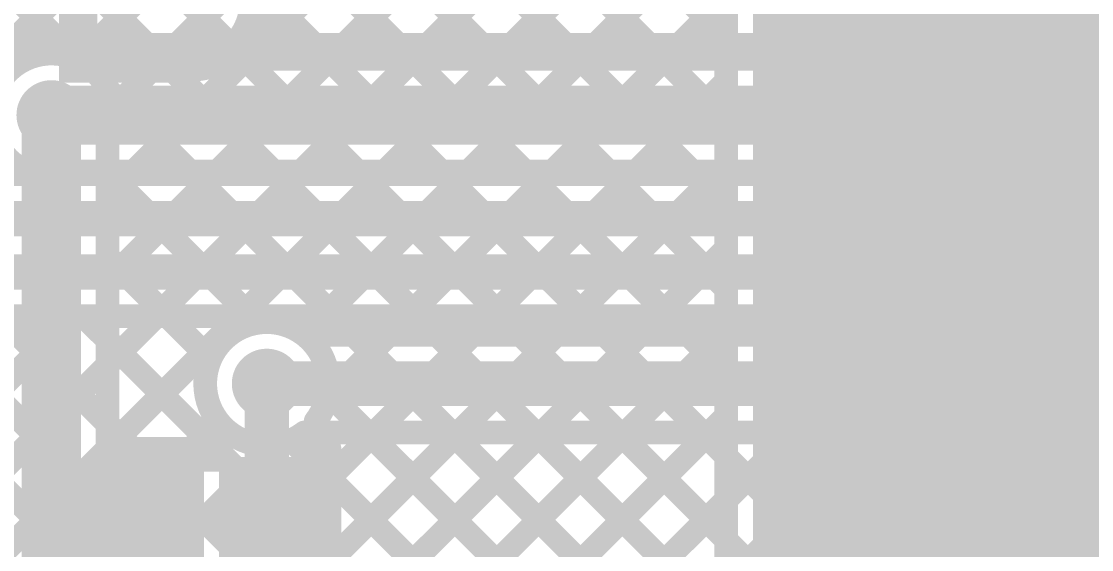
# Model space of a CAD drawing. Header units: millimetres. Extents: x -0.08 to 7.12, y -0.08 to 3.98.
# Drawn here: x 0.5009 to 0.8624, y 2.2141 to 2.3927 of the extents above; entities that cross this region are included whole.
import ezdxf

# ---------------------------------------------------------------- set-up
doc = ezdxf.new("R2010")
doc.units = ezdxf.units.MM
doc.header["$MEASUREMENT"] = 0
for name, color, linetype in [('BottomLayer', 5, 'Continuous'), ('TopLayer', 1, 'Continuous'), ('TopOverlay', 2, 'Continuous'), ('TopPaste', 8, 'Continuous'), ('TopSolder', 216, 'Continuous'), ('ViaHoleLayer', 16, 'Continuous')]:
    doc.layers.add(name, color=color, linetype=linetype)
doc.styles.add('Arial', font='', dxfattribs={"height": 0.2})
doc.styles.get('Arial').set_extended_font_data('Arial')

# ---------------------------------------------------------------- blocks, each defined once
blk = doc.blocks.new('LED_0402_74')
at = {"layer": 'TopLayer'}
for points in [[(-0.03091, 0.01417), (-0.0065, 0.01417), (-0.0065, -0.01417), (-0.03091, -0.01417)], [(0.0065, 0.01417), (0.03091, 0.01417), (0.03091, -0.01417), (0.0065, -0.01417)]]:
    blk.add_hatch(color=1, dxfattribs=at).paths.add_polyline_path(points)
at = {"layer": 'TopOverlay'}
blk.add_hatch(color=2, dxfattribs=at).paths.add_polyline_path([(0.037, -0.02), (0.061, -0.02), (0.061, 0.02), (0.037, 0.02)])
at = {"layer": 'TopPaste'}
for points in [[(-0.03091, 0.01417), (-0.0065, 0.01417), (-0.0065, -0.01417), (-0.03091, -0.01417)], [(0.0065, 0.01417), (0.03091, 0.01417), (0.03091, -0.01417), (0.0065, -0.01417)]]:
    blk.add_hatch(color=8, dxfattribs=at).paths.add_polyline_path(points)
at = {"layer": 'TopSolder'}
for points in [[(-0.03491, 0.01817), (-0.0025, 0.01817), (-0.0025, -0.01817), (-0.03491, -0.01817)], [(0.0025, 0.01817), (0.03491, 0.01817), (0.03491, -0.01817), (0.0025, -0.01817)]]:
    blk.add_hatch(color=216, dxfattribs=at).paths.add_polyline_path(points)
at = {"layer": 'TopOverlay', "const_width": 0.005}
for points in [[(-0.035, 0.018), (-0.035, -0.018)], [(0.037, 0.018), (-0.035, 0.018)], [(0.037, 0.018), (0.037, -0.018)], [(0.037, -0.018), (-0.035, -0.018)]]:
    blk.add_lwpolyline(points, dxfattribs=at)
at = {"layer": 'TopOverlay', "const_width": 0.0025}
for points in [[(-0.03625, 0.018, 1), (-0.03375, 0.018, 1)], [(-0.03625, 0.018, 1), (-0.03375, 0.018, 1)], [(0.03575, 0.018, 1), (0.03825, 0.018, 1)], [(0.03575, 0.018, 1), (0.03825, 0.018, 1)], [(-0.03625, -0.018, 1), (-0.03375, -0.018, 1)], [(-0.03625, -0.018, 1), (-0.03375, -0.018, 1)], [(0.03575, -0.018, 1), (0.03825, -0.018, 1)], [(0.03575, -0.018, 1), (0.03825, -0.018, 1)]]:
    blk.add_lwpolyline(points, format="xyb", close=True, dxfattribs=at)

msp = doc.modelspace()

# ---------------------------------------------------------------- hatches: boundary and pattern name
at = {"layer": 'BottomLayer'}
h = msp.add_hatch(color=5, dxfattribs=at)
edge = h.paths.add_edge_path()
edge.add_arc((0.511, 2.361), 0.01181, 0, 360)
h = msp.add_hatch(color=5, dxfattribs=at)
edge = h.paths.add_edge_path()
edge.add_arc((0.58376, 2.27024), 0.01181, 0, 360)
at = {"layer": 'TopLayer'}
msp.add_hatch(color=1, dxfattribs=at).paths.add_polyline_path([(0.868, 2.097), (0.868, 2.493), (0.748, 2.493), (0.748, 2.097)])
h = msp.add_hatch(color=1, dxfattribs=at)
edge = h.paths.add_edge_path()
edge.add_arc((0.511, 2.361), 0.01181, 0, 360)
h = msp.add_hatch(color=1, dxfattribs=at)
edge = h.paths.add_edge_path()
edge.add_arc((0.58376, 2.27024), 0.01181, 0, 360)
at = {"layer": 'ViaHoleLayer'}
h = msp.add_hatch(color=16, dxfattribs=at)
edge = h.paths.add_edge_path()
edge.add_arc((0.511, 2.361), 0.00591, 0, 360)
h = msp.add_hatch(color=16, dxfattribs=at)
edge = h.paths.add_edge_path()
edge.add_arc((0.58376, 2.27024), 0.00591, 0, 360)

# ---------------------------------------------------------------- linework, layer by layer
at = {"layer": 'BottomLayer'}
for points, const_width in [([(0.81845, 2.39104), (1.65391, 3.2265)], 0.008), ([(0.84896, 2.341), (1.73446, 3.2265)], 0.008), ([(0.82913, 2.38), (1.61234, 3.16321)], 0.008), ([(0.837, 2.361), (1.62931, 3.15331)], 0.02), ([(0.85046, 2.34759), (1.63692, 3.13405)], 0.008), ([(0.83329, 2.40589), (0.84415, 2.39502)], 0.008), ([(0.81915, 2.39174), (0.83001, 2.38088)], 0.008), ([(0.03118, 2.38474), (0.80324, 2.38474)], 0.008), ([(0.51502, 2.38474), (0.51976, 2.38)], 0.008), ([(0.52026, 2.38), (0.52501, 2.38474)], 0.008), ([(0.5433, 2.38474), (0.54805, 2.38)], 0.008), ([(0.54855, 2.38), (0.55329, 2.38474)], 0.008), ([(0.57159, 2.38474), (0.57633, 2.38)], 0.008), ([(0.57683, 2.38), (0.58158, 2.38474)], 0.008), ([(0.59987, 2.38474), (0.60462, 2.38)], 0.008), ([(0.60512, 2.38), (0.60986, 2.38474)], 0.008), ([(0.62816, 2.38474), (0.6329, 2.38)], 0.008), ([(0.6334, 2.38), (0.63814, 2.38474)], 0.008), ([(0.65644, 2.38474), (0.66119, 2.38)], 0.008), ([(0.66168, 2.38), (0.66643, 2.38474)], 0.008), ([(0.68473, 2.38474), (0.68947, 2.38)], 0.008), ([(0.68997, 2.38), (0.69471, 2.38474)], 0.008), ([(0.71301, 2.38474), (0.71775, 2.38)], 0.008), ([(0.71825, 2.38), (0.723, 2.38474)], 0.008), ([(0.74129, 2.38474), (0.74604, 2.38)], 0.008), ([(0.74654, 2.38), (0.75128, 2.38474)], 0.008), ([(0.76958, 2.38474), (0.77432, 2.38)], 0.008), ([(0.77482, 2.38), (0.77957, 2.38474)], 0.008), ([(0.79786, 2.38474), (0.80261, 2.38)], 0.008), ([(0.80311, 2.38), (0.8085, 2.3854)], 0.008), ([(0.51949, 2.38), (0.82913, 2.38)], 0.008), ([(0.511, 2.361), (0.837, 2.361)], 0.02), ([(0.85688, 2.35401), (0.86989, 2.341)], 0.008), ([(0.49962, 2.34358), (0.5022, 2.341)], 0.008), ([(0.354, 2.341), (0.50525, 2.341)], 0.008), ([(0.51675, 2.341), (0.93733, 2.341)], 0.008), ([(0.51949, 2.342), (0.837, 2.342)], 0.008), ([(0.354, 2.326), (0.94354, 2.326)], 0.012), ([(0.392, 2.308), (0.951, 2.308)], 0.012), ([(0.26558, 2.01218), (0.5464, 2.293)], 0.008), ([(0.29386, 2.01218), (0.57468, 2.293)], 0.008), ([(0.374, 2.14888), (0.51812, 2.293)], 0.008), ([(0.39821, 2.293), (0.951, 2.293)], 0.008), ([(0.43706, 2.293), (0.53061, 2.19945)], 0.008), ([(0.46534, 2.293), (0.55312, 2.20522)], 0.008), ([(0.49363, 2.293), (0.74911, 2.03752)], 0.008), ([(0.52191, 2.293), (0.74911, 2.0658)], 0.008), ([(0.5502, 2.293), (0.56467, 2.27852)], 0.008), ([(0.57848, 2.293), (0.58066, 2.29082)], 0.008), ([(0.59671, 2.28674), (0.60297, 2.293)], 0.008), ([(0.60676, 2.293), (0.61303, 2.28674)], 0.008), ([(0.62499, 2.28674), (0.63125, 2.293)], 0.008), ([(0.63505, 2.293), (0.64131, 2.28674)], 0.008), ([(0.65328, 2.28674), (0.65954, 2.293)], 0.008), ([(0.66333, 2.293), (0.66959, 2.28674)], 0.008), ([(0.68156, 2.28674), (0.68782, 2.293)], 0.008), ([(0.69162, 2.293), (0.69788, 2.28674)], 0.008), ([(0.70984, 2.28674), (0.71611, 2.293)], 0.008), ([(0.7199, 2.293), (0.72616, 2.28674)], 0.008), ([(0.73813, 2.28674), (0.74439, 2.293)], 0.008), ([(0.74819, 2.293), (0.75445, 2.28674)], 0.008), ([(0.76641, 2.28674), (0.77267, 2.293)], 0.008), ([(0.77647, 2.293), (0.78273, 2.28674)], 0.008), ([(0.7947, 2.28674), (0.80096, 2.293)], 0.008), ([(0.80475, 2.293), (0.81102, 2.28674)], 0.008), ([(0.82298, 2.28674), (0.82924, 2.293)], 0.008), ([(0.82298, 2.28674), (0.82924, 2.293)], 0.008), ([(0.83304, 2.293), (0.8393, 2.28674)], 0.008), ([(0.85127, 2.28674), (0.85753, 2.293)], 0.008), ([(0.86132, 2.293), (0.86758, 2.28674)], 0.008), ([(0.59644, 2.28674), (1.51076, 2.28674)], 0.008), ([(0.58376, 2.27024), (1.51076, 2.27024)], 0.015), ([(0.32215, 2.01218), (0.56738, 2.25741)], 0.008), ([(0.56385, 2.19731), (0.62028, 2.25374)], 0.008), ([(0.56786, 2.17304), (0.64856, 2.25374)], 0.008), ([(0.56786, 2.14475), (0.67684, 2.25374)], 0.008), ([(0.56786, 2.11647), (0.70513, 2.25374)], 0.008), ([(0.56786, 2.08819), (0.73341, 2.25374)], 0.008), ([(0.57468, 2.06672), (0.7617, 2.25374)], 0.008), ([(0.58882, 2.05258), (0.78998, 2.25374)], 0.008), ([(0.58882, 2.05258), (0.78998, 2.25374)], 0.008), ([(0.59644, 2.25374), (1.50393, 2.25374)], 0.008), ([(0.60297, 2.03844), (0.81827, 2.25374)], 0.008), ([(0.61774, 2.25374), (0.74911, 2.12237)], 0.008), ([(0.64603, 2.25374), (0.75024, 2.14952)], 0.008), ([(0.67431, 2.25374), (0.75835, 2.1697)], 0.008), ([(0.70259, 2.25374), (0.77182, 2.18452)], 0.008), ([(0.73088, 2.25374), (0.79035, 2.19427)], 0.008), ([(0.75916, 2.25374), (0.8165, 2.1964)], 0.008), ([(0.78517, 2.19236), (0.84655, 2.25374)], 0.008), ([(0.78745, 2.25374), (1.25905, 1.78214)], 0.008), ([(0.81573, 2.25374), (1.25905, 1.81042)], 0.008), ([(0.81737, 2.19627), (0.87483, 2.25374)], 0.008), ([(0.83816, 2.18878), (0.90312, 2.25374)], 0.008), ([(0.84402, 2.25374), (1.25905, 1.83871)], 0.008), ([(0.54448, 2.20623), (0.58815, 2.24989)], 0.008), ([(0.59205, 2.25115), (0.74911, 2.09409)], 0.008)]:
    msp.add_lwpolyline(points, dxfattribs=dict(at, const_width=const_width))
for points, const_width in [([(0.84215, 2.39502, 1), (0.84615, 2.39502, 1)], 0.004), ([(0.81645, 2.39104, 1), (0.82045, 2.39104, 1)], 0.004), ([(0.81645, 2.39104, 1), (0.82045, 2.39104, 1)], 0.004), ([(0.81645, 2.39104, 1), (0.82045, 2.39104, 1)], 0.004), ([(0.81715, 2.39174, 1), (0.82115, 2.39174, 1)], 0.004), ([(0.51302, 2.38474, 1), (0.51702, 2.38474, 1)], 0.004), ([(0.52301, 2.38474, 1), (0.52701, 2.38474, 1)], 0.004), ([(0.5413, 2.38474, 1), (0.5453, 2.38474, 1)], 0.004), ([(0.55129, 2.38474, 1), (0.55529, 2.38474, 1)], 0.004), ([(0.56959, 2.38474, 1), (0.57359, 2.38474, 1)], 0.004), ([(0.57958, 2.38474, 1), (0.58358, 2.38474, 1)], 0.004), ([(0.59787, 2.38474, 1), (0.60187, 2.38474, 1)], 0.004), ([(0.60786, 2.38474, 1), (0.61186, 2.38474, 1)], 0.004), ([(0.62616, 2.38474, 1), (0.63016, 2.38474, 1)], 0.004), ([(0.63614, 2.38474, 1), (0.64014, 2.38474, 1)], 0.004), ([(0.65444, 2.38474, 1), (0.65844, 2.38474, 1)], 0.004), ([(0.66443, 2.38474, 1), (0.66843, 2.38474, 1)], 0.004), ([(0.68273, 2.38474, 1), (0.68673, 2.38474, 1)], 0.004), ([(0.69271, 2.38474, 1), (0.69671, 2.38474, 1)], 0.004), ([(0.71101, 2.38474, 1), (0.71501, 2.38474, 1)], 0.004), ([(0.721, 2.38474, 1), (0.725, 2.38474, 1)], 0.004), ([(0.73929, 2.38474, 1), (0.74329, 2.38474, 1)], 0.004), ([(0.74928, 2.38474, 1), (0.75328, 2.38474, 1)], 0.004), ([(0.76758, 2.38474, 1), (0.77158, 2.38474, 1)], 0.004), ([(0.77757, 2.38474, 1), (0.78157, 2.38474, 1)], 0.004), ([(0.79586, 2.38474, 1), (0.79986, 2.38474, 1)], 0.004), ([(0.80124, 2.38474, 1), (0.80524, 2.38474, 1)], 0.004), ([(0.80124, 2.38474, 1), (0.80524, 2.38474, 1)], 0.004), ([(0.80124, 2.38474, 1), (0.80524, 2.38474, 1)], 0.004), ([(0.8065, 2.3854, 1), (0.8105, 2.3854, 1)], 0.004), ([(0.51749, 2.38, 1), (0.52149, 2.38, 1)], 0.004), ([(0.51749, 2.38, 1), (0.52149, 2.38, 1)], 0.004), ([(0.51776, 2.38, 1), (0.52176, 2.38, 1)], 0.004), ([(0.51826, 2.38, 1), (0.52226, 2.38, 1)], 0.004), ([(0.54605, 2.38, 1), (0.55005, 2.38, 1)], 0.004), ([(0.54655, 2.38, 1), (0.55055, 2.38, 1)], 0.004), ([(0.57433, 2.38, 1), (0.57833, 2.38, 1)], 0.004), ([(0.57483, 2.38, 1), (0.57883, 2.38, 1)], 0.004), ([(0.60262, 2.38, 1), (0.60662, 2.38, 1)], 0.004), ([(0.60312, 2.38, 1), (0.60712, 2.38, 1)], 0.004), ([(0.6309, 2.38, 1), (0.6349, 2.38, 1)], 0.004), ([(0.6314, 2.38, 1), (0.6354, 2.38, 1)], 0.004), ([(0.65919, 2.38, 1), (0.66319, 2.38, 1)], 0.004), ([(0.65968, 2.38, 1), (0.66368, 2.38, 1)], 0.004), ([(0.68747, 2.38, 1), (0.69147, 2.38, 1)], 0.004), ([(0.68797, 2.38, 1), (0.69197, 2.38, 1)], 0.004), ([(0.71575, 2.38, 1), (0.71975, 2.38, 1)], 0.004), ([(0.71625, 2.38, 1), (0.72025, 2.38, 1)], 0.004), ([(0.74404, 2.38, 1), (0.74804, 2.38, 1)], 0.004), ([(0.74454, 2.38, 1), (0.74854, 2.38, 1)], 0.004), ([(0.77232, 2.38, 1), (0.77632, 2.38, 1)], 0.004), ([(0.77282, 2.38, 1), (0.77682, 2.38, 1)], 0.004), ([(0.80061, 2.38, 1), (0.80461, 2.38, 1)], 0.004), ([(0.80111, 2.38, 1), (0.80511, 2.38, 1)], 0.004), ([(0.82713, 2.38, 1), (0.83113, 2.38, 1)], 0.004), ([(0.82713, 2.38, 1), (0.83113, 2.38, 1)], 0.004), ([(0.82801, 2.38088, 1), (0.83201, 2.38088, 1)], 0.004), ([(0.506, 2.361, 1), (0.516, 2.361, 1)], 0.01), ([(0.832, 2.361, 1), (0.842, 2.361, 1)], 0.01), ([(0.832, 2.361, 1), (0.842, 2.361, 1)], 0.01), ([(0.85488, 2.35401, 1), (0.85888, 2.35401, 1)], 0.004), ([(0.84844, 2.34756, 1), (0.85244, 2.34756, 1)], 0.004), ([(0.84846, 2.34759, 1), (0.85246, 2.34759, 1)], 0.004), ([(0.84846, 2.34759, 1), (0.85246, 2.34759, 1)], 0.004), ([(0.49762, 2.34358, 1), (0.50162, 2.34358, 1)], 0.004), ([(0.5002, 2.341, 1), (0.5042, 2.341, 1)], 0.004), ([(0.50325, 2.341, 1), (0.50725, 2.341, 1)], 0.004), ([(0.50325, 2.341, 1), (0.50725, 2.341, 1)], 0.004), ([(0.51475, 2.341, 1), (0.51875, 2.341, 1)], 0.004), ([(0.51749, 2.342, 1), (0.52149, 2.342, 1)], 0.004), ([(0.835, 2.342, 1), (0.839, 2.342, 1)], 0.004), ([(0.835, 2.342, 1), (0.839, 2.342, 1)], 0.004), ([(0.835, 2.342, 1), (0.839, 2.342, 1)], 0.004), ([(0.84696, 2.341, 1), (0.85096, 2.341, 1)], 0.004), ([(0.51612, 2.293, 1), (0.52012, 2.293, 1)], 0.004), ([(0.51991, 2.293, 1), (0.52391, 2.293, 1)], 0.004), ([(0.5444, 2.293, 1), (0.5484, 2.293, 1)], 0.004), ([(0.5482, 2.293, 1), (0.5522, 2.293, 1)], 0.004), ([(0.57268, 2.293, 1), (0.57668, 2.293, 1)], 0.004), ([(0.57648, 2.293, 1), (0.58048, 2.293, 1)], 0.004), ([(0.60097, 2.293, 1), (0.60497, 2.293, 1)], 0.004), ([(0.60476, 2.293, 1), (0.60876, 2.293, 1)], 0.004), ([(0.62925, 2.293, 1), (0.63325, 2.293, 1)], 0.004), ([(0.63305, 2.293, 1), (0.63705, 2.293, 1)], 0.004), ([(0.65754, 2.293, 1), (0.66154, 2.293, 1)], 0.004), ([(0.66133, 2.293, 1), (0.66533, 2.293, 1)], 0.004), ([(0.68582, 2.293, 1), (0.68982, 2.293, 1)], 0.004), ([(0.68962, 2.293, 1), (0.69362, 2.293, 1)], 0.004), ([(0.71411, 2.293, 1), (0.71811, 2.293, 1)], 0.004), ([(0.7179, 2.293, 1), (0.7219, 2.293, 1)], 0.004), ([(0.74239, 2.293, 1), (0.74639, 2.293, 1)], 0.004), ([(0.74619, 2.293, 1), (0.75019, 2.293, 1)], 0.004), ([(0.77067, 2.293, 1), (0.77467, 2.293, 1)], 0.004), ([(0.77447, 2.293, 1), (0.77847, 2.293, 1)], 0.004), ([(0.79896, 2.293, 1), (0.80296, 2.293, 1)], 0.004), ([(0.80275, 2.293, 1), (0.80675, 2.293, 1)], 0.004), ([(0.82724, 2.293, 1), (0.83124, 2.293, 1)], 0.004), ([(0.82724, 2.293, 1), (0.83124, 2.293, 1)], 0.004), ([(0.83104, 2.293, 1), (0.83504, 2.293, 1)], 0.004), ([(0.85553, 2.293, 1), (0.85953, 2.293, 1)], 0.004), ([(0.85932, 2.293, 1), (0.86332, 2.293, 1)], 0.004), ([(0.57866, 2.29082, 1), (0.58266, 2.29082, 1)], 0.004), ([(0.59444, 2.28674, 1), (0.59844, 2.28674, 1)], 0.004), ([(0.59444, 2.28674, 1), (0.59844, 2.28674, 1)], 0.004), ([(0.59471, 2.28674, 1), (0.59871, 2.28674, 1)], 0.004), ([(0.61103, 2.28674, 1), (0.61503, 2.28674, 1)], 0.004), ([(0.62299, 2.28674, 1), (0.62699, 2.28674, 1)], 0.004), ([(0.63931, 2.28674, 1), (0.64331, 2.28674, 1)], 0.004), ([(0.65128, 2.28674, 1), (0.65528, 2.28674, 1)], 0.004), ([(0.66759, 2.28674, 1), (0.67159, 2.28674, 1)], 0.004), ([(0.67956, 2.28674, 1), (0.68356, 2.28674, 1)], 0.004), ([(0.69588, 2.28674, 1), (0.69988, 2.28674, 1)], 0.004), ([(0.70784, 2.28674, 1), (0.71184, 2.28674, 1)], 0.004), ([(0.72416, 2.28674, 1), (0.72816, 2.28674, 1)], 0.004), ([(0.73613, 2.28674, 1), (0.74013, 2.28674, 1)], 0.004), ([(0.75245, 2.28674, 1), (0.75645, 2.28674, 1)], 0.004), ([(0.76441, 2.28674, 1), (0.76841, 2.28674, 1)], 0.004), ([(0.78073, 2.28674, 1), (0.78473, 2.28674, 1)], 0.004), ([(0.7927, 2.28674, 1), (0.7967, 2.28674, 1)], 0.004), ([(0.80902, 2.28674, 1), (0.81302, 2.28674, 1)], 0.004), ([(0.82098, 2.28674, 1), (0.82498, 2.28674, 1)], 0.004), ([(0.82098, 2.28674, 1), (0.82498, 2.28674, 1)], 0.004), ([(0.8373, 2.28674, 1), (0.8413, 2.28674, 1)], 0.004), ([(0.84927, 2.28674, 1), (0.85327, 2.28674, 1)], 0.004), ([(0.56267, 2.27852, 1), (0.56667, 2.27852, 1)], 0.004), ([(0.58001, 2.27024, 1), (0.58751, 2.27024, 1)], 0.0075), ([(0.56538, 2.25741, 1), (0.56938, 2.25741, 1)], 0.004), ([(0.59444, 2.25374, 1), (0.59844, 2.25374, 1)], 0.004), ([(0.59444, 2.25374, 1), (0.59844, 2.25374, 1)], 0.004), ([(0.61574, 2.25374, 1), (0.61974, 2.25374, 1)], 0.004), ([(0.61828, 2.25374, 1), (0.62228, 2.25374, 1)], 0.004), ([(0.64403, 2.25374, 1), (0.64803, 2.25374, 1)], 0.004), ([(0.64656, 2.25374, 1), (0.65056, 2.25374, 1)], 0.004), ([(0.67231, 2.25374, 1), (0.67631, 2.25374, 1)], 0.004), ([(0.67484, 2.25374, 1), (0.67884, 2.25374, 1)], 0.004), ([(0.70059, 2.25374, 1), (0.70459, 2.25374, 1)], 0.004), ([(0.70313, 2.25374, 1), (0.70713, 2.25374, 1)], 0.004), ([(0.72888, 2.25374, 1), (0.73288, 2.25374, 1)], 0.004), ([(0.73141, 2.25374, 1), (0.73541, 2.25374, 1)], 0.004), ([(0.75716, 2.25374, 1), (0.76116, 2.25374, 1)], 0.004), ([(0.7597, 2.25374, 1), (0.7637, 2.25374, 1)], 0.004), ([(0.78545, 2.25374, 1), (0.78945, 2.25374, 1)], 0.004), ([(0.78798, 2.25374, 1), (0.79198, 2.25374, 1)], 0.004), ([(0.78798, 2.25374, 1), (0.79198, 2.25374, 1)], 0.004), ([(0.81373, 2.25374, 1), (0.81773, 2.25374, 1)], 0.004), ([(0.81627, 2.25374, 1), (0.82027, 2.25374, 1)], 0.004), ([(0.84202, 2.25374, 1), (0.84602, 2.25374, 1)], 0.004), ([(0.84455, 2.25374, 1), (0.84855, 2.25374, 1)], 0.004), ([(0.58615, 2.24989, 1), (0.59015, 2.24989, 1)], 0.004), ([(0.59005, 2.25115, 1), (0.59405, 2.25115, 1)], 0.004)]:
    msp.add_lwpolyline(points, format="xyb", close=True, dxfattribs=dict(at, const_width=const_width))
at = {"layer": 'BottomLayer', "const_width": 0.008}
for points in [[(0.81845, 2.39104, -0.198912), (0.80324, 2.38474)], [(0.81845, 2.39104, -0.198912), (0.80324, 2.38474)], [(0.50525, 2.341, -1.072666), (0.51949, 2.38)], [(0.85046, 2.34759, -0.199451), (0.837, 2.342)], [(0.85044, 2.34756, -0.198912), (0.837, 2.342)], [(0.59644, 2.25374, -2.029914), (0.59644, 2.28674)]]:
    msp.add_lwpolyline(points, format="xyb", dxfattribs=at)
at = {"layer": 'TopLayer'}
for points, const_width in [([(0.80811, 2.138), (0.80811, 2.486)], 0.05), ([(0.63622, 2.46153), (0.739, 2.35875)], 0.008), ([(0.53, 2.33317), (0.65415, 2.45731)], 0.008), ([(0.5317, 2.36315), (0.62586, 2.45731)], 0.008), ([(0.33013, 2.21815), (0.56398, 2.452)], 0.008), ([(0.44776, 2.452), (0.52, 2.37976)], 0.008), ([(0.47605, 2.452), (0.739, 2.18905)], 0.008), ([(0.50433, 2.452), (0.739, 2.21733)], 0.008), ([(0.52002, 2.37976), (0.59226, 2.452)], 0.008), ([(0.53, 2.2766), (0.7054, 2.452)], 0.008), ([(0.53, 2.30488), (0.67712, 2.452)], 0.008), ([(0.53, 2.24832), (0.73368, 2.452)], 0.008), ([(0.53262, 2.452), (0.739, 2.24562)], 0.008), ([(0.5609, 2.452), (0.739, 2.2739)], 0.008), ([(0.58919, 2.452), (0.739, 2.30219)], 0.008), ([(0.61632, 2.45315), (0.739, 2.33047)], 0.008), ([(0.67404, 2.452), (0.739, 2.38704)], 0.008), ([(0.739, 2.088), (0.739, 2.452)], 0.008), ([(0.59659, 2.28662), (0.739, 2.42903)], 0.008), ([(0.60411, 2.26585), (0.739, 2.40075)], 0.008), ([(0.60497, 2.23843), (0.739, 2.37246)], 0.008), ([(0.52976, 2.37), (0.739, 2.16076)], 0.008), ([(0.511, 2.09172), (0.511, 2.361)], 0.02), ([(0.53, 2.24817), (0.53, 2.35251)], 0.008), ([(0.60497, 2.21015), (0.739, 2.34418)], 0.008), ([(0.53, 2.34148), (0.58066, 2.29082)], 0.008), ([(0.53, 2.10689), (0.739, 2.31589)], 0.008), ([(0.53, 2.3132), (0.56467, 2.27852)], 0.008), ([(0.43414, 1.98275), (0.739, 2.28761)], 0.008), ([(0.53, 2.28491), (0.56674, 2.24817)], 0.008), ([(0.58376, 2.225), (0.58376, 2.27024)], 0.015), ([(0.60434, 2.26714), (0.739, 2.13248)], 0.008), ([(0.46242, 1.98275), (0.739, 2.25933)], 0.008), ([(0.53, 2.25663), (0.53845, 2.24817)], 0.008), ([(0.55814, 2.24817), (0.56726, 2.25729)], 0.008), ([(0.56726, 2.24817), (0.56726, 2.25756)], 0.008), ([(0.60026, 2.24817), (0.60026, 2.25756)], 0.008), ([(0.53, 2.24817), (0.56256, 2.24817)], 0.008), ([(0.56256, 2.24817), (0.56726, 2.24817)], 0.008), ([(0.56256, 2.24817), (0.56726, 2.24817)], 0.008), ([(0.60026, 2.24817), (0.60497, 2.24817)], 0.008), ([(0.60497, 2.20183), (0.60497, 2.24817)], 0.008), ([(0.60497, 2.23823), (0.739, 2.1042)], 0.008), ([(0.47879, 1.97083), (0.739, 2.23104)], 0.008), ([(0.54636, 2.18481), (0.54636, 2.225)], 0.025)]:
    msp.add_lwpolyline(points, dxfattribs=dict(at, const_width=const_width))
for points, const_width in [([(0.737, 2.38704, 1), (0.741, 2.38704, 1)], 0.004), ([(0.518, 2.37976, 1), (0.522, 2.37976, 1)], 0.004), ([(0.51802, 2.37976, 1), (0.52202, 2.37976, 1)], 0.004), ([(0.737, 2.37246, 1), (0.741, 2.37246, 1)], 0.004), ([(0.52776, 2.37, 1), (0.53176, 2.37, 1)], 0.004), ([(0.506, 2.361, 1), (0.516, 2.361, 1)], 0.01), ([(0.5297, 2.36315, 1), (0.5337, 2.36315, 1)], 0.004), ([(0.52981, 2.361, 1), (0.53381, 2.361, 1)], 0.004), ([(0.52981, 2.361, 1), (0.53381, 2.361, 1)], 0.004), ([(0.737, 2.35875, 1), (0.741, 2.35875, 1)], 0.004), ([(0.528, 2.35251, 1), (0.532, 2.35251, 1)], 0.004), ([(0.528, 2.35251, 1), (0.532, 2.35251, 1)], 0.004), ([(0.737, 2.34418, 1), (0.741, 2.34418, 1)], 0.004), ([(0.528, 2.34148, 1), (0.532, 2.34148, 1)], 0.004), ([(0.528, 2.33317, 1), (0.532, 2.33317, 1)], 0.004), ([(0.737, 2.33047, 1), (0.741, 2.33047, 1)], 0.004), ([(0.737, 2.31589, 1), (0.741, 2.31589, 1)], 0.004), ([(0.528, 2.3132, 1), (0.532, 2.3132, 1)], 0.004), ([(0.528, 2.30488, 1), (0.532, 2.30488, 1)], 0.004), ([(0.737, 2.30219, 1), (0.741, 2.30219, 1)], 0.004), ([(0.57866, 2.29082, 1), (0.58266, 2.29082, 1)], 0.004), ([(0.528, 2.28491, 1), (0.532, 2.28491, 1)], 0.004), ([(0.59459, 2.28662, 1), (0.59859, 2.28662, 1)], 0.004), ([(0.737, 2.28761, 1), (0.741, 2.28761, 1)], 0.004), ([(0.56267, 2.27852, 1), (0.56667, 2.27852, 1)], 0.004), ([(0.528, 2.2766, 1), (0.532, 2.2766, 1)], 0.004), ([(0.58001, 2.27024, 1), (0.58751, 2.27024, 1)], 0.0075), ([(0.737, 2.2739, 1), (0.741, 2.2739, 1)], 0.004), ([(0.60257, 2.27024, 1), (0.60657, 2.27024, 1)], 0.004), ([(0.60257, 2.27024, 1), (0.60657, 2.27024, 1)], 0.004), ([(0.60234, 2.26714, 1), (0.60634, 2.26714, 1)], 0.004), ([(0.60211, 2.26585, 1), (0.60611, 2.26585, 1)], 0.004), ([(0.737, 2.25933, 1), (0.741, 2.25933, 1)], 0.004), ([(0.528, 2.25663, 1), (0.532, 2.25663, 1)], 0.004), ([(0.56526, 2.25756, 1), (0.56926, 2.25756, 1)], 0.004), ([(0.56526, 2.25756, 1), (0.56926, 2.25756, 1)], 0.004), ([(0.56526, 2.25729, 1), (0.56926, 2.25729, 1)], 0.004), ([(0.59826, 2.25756, 1), (0.60226, 2.25756, 1)], 0.004), ([(0.59826, 2.25756, 1), (0.60226, 2.25756, 1)], 0.004), ([(0.528, 2.24832, 1), (0.532, 2.24832, 1)], 0.004), ([(0.528, 2.24817, 1), (0.532, 2.24817, 1)], 0.004), ([(0.528, 2.24817, 1), (0.532, 2.24817, 1)], 0.004), ([(0.53645, 2.24817, 1), (0.54045, 2.24817, 1)], 0.004), ([(0.55614, 2.24817, 1), (0.56014, 2.24817, 1)], 0.004), ([(0.56056, 2.24817, 1), (0.56456, 2.24817, 1)], 0.004), ([(0.56056, 2.24817, 1), (0.56456, 2.24817, 1)], 0.004), ([(0.56056, 2.24817, 1), (0.56456, 2.24817, 1)], 0.004), ([(0.56474, 2.24817, 1), (0.56874, 2.24817, 1)], 0.004), ([(0.56526, 2.24817, 1), (0.56926, 2.24817, 1)], 0.004), ([(0.56526, 2.24817, 1), (0.56926, 2.24817, 1)], 0.004), ([(0.56526, 2.24817, 1), (0.56926, 2.24817, 1)], 0.004), ([(0.59826, 2.24817, 1), (0.60226, 2.24817, 1)], 0.004), ([(0.59826, 2.24817, 1), (0.60226, 2.24817, 1)], 0.004), ([(0.60297, 2.24817, 1), (0.60697, 2.24817, 1)], 0.004), ([(0.60297, 2.24817, 1), (0.60697, 2.24817, 1)], 0.004), ([(0.737, 2.24562, 1), (0.741, 2.24562, 1)], 0.004), ([(0.60297, 2.23843, 1), (0.60697, 2.23843, 1)], 0.004), ([(0.60297, 2.23823, 1), (0.60697, 2.23823, 1)], 0.004), ([(0.54011, 2.225, 1), (0.55261, 2.225, 1)], 0.0125), ([(0.737, 2.23104, 1), (0.741, 2.23104, 1)], 0.004), ([(0.58001, 2.225, 1), (0.58751, 2.225, 1)], 0.0075), ([(0.737, 2.21733, 1), (0.741, 2.21733, 1)], 0.004)]:
    msp.add_lwpolyline(points, format="xyb", close=True, dxfattribs=dict(at, const_width=const_width))
at = {"layer": 'TopLayer', "const_width": 0.008}
for points in [[(0.492, 2.35251, -1.235776), (0.53181, 2.361)], [(0.53181, 2.361, -0.105456), (0.53, 2.35251)], [(0.56726, 2.25756, -1.396108), (0.60457, 2.27024)], [(0.60457, 2.27024, -0.165313), (0.60026, 2.25756)]]:
    msp.add_lwpolyline(points, format="xyb", dxfattribs=at)

# ---------------------------------------------------------------- block references
at = {"rotation": 180}
msp.add_blockref('LED_0402_74', (0.56506, 2.225), dxfattribs=at)

# ---------------------------------------------------------------- texts
at = {"layer": 'TopOverlay', "style": 'Arial'}
msp.add_text('VUSB', height=0.1, rotation=360, dxfattribs=at).set_placement((0.21485, 2.37196))
msp.add_text('LED1', height=0.045, dxfattribs=at).set_placement((0.35102, 2.19951))

doc.saveas('drawing.dxf')
